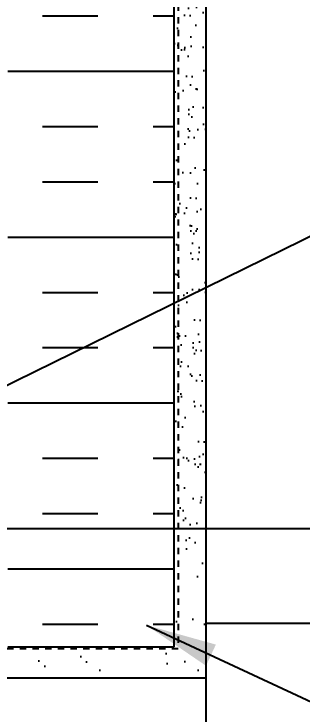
# Model space of a CAD drawing. Header units: inches. Extents: x 2782.4 to 2836.8, y 334.8 to 431.6.
# Drawn here: x 2813.55 to 2818.12, y 409.83 to 420.91 of the extents above; entities that cross this region are included whole.
import ezdxf

# ---------------------------------------------------------------- set-up
doc = ezdxf.new("R2010")
doc.units = ezdxf.units.IN
doc.header["$LTSCALE"] = 0.5
doc.header["$MEASUREMENT"] = 0
doc.linetypes.add('DASHED2', pattern=[0.375, 0.25, -0.125])
doc.layers.get('Defpoints').update_dxf_attribs({"linetype": 'CONTINUOUS'})
for name, color, linetype in [('HATCH', 12, 'CONTINUOUS'), ('LINE50', 5, 'CONTINUOUS'), ('LINE9', 9, 'CONTINUOUS'), ('TEXT', 4, 'CONTINUOUS')]:
    doc.layers.add(name, color=color, linetype=linetype)
doc.styles.add('DIM', font='romans.shx', dxfattribs={"width": 0.7})
doc.dimstyles.new('ext_12', dxfattribs={"dimscale": 12, "dimtxt": 0.09375, "dimasz": 0.09375, "dimexe": 0.09375, "dimexo": 0.0625, "dimgap": 0.0625, "dimtad": 1, "dimdec": 1, "dimzin": 3, "dimdsep": 46, "dimlunit": 4, "dimtxsty": 'DIM', "dimcen": 0.09, "dimdle": 0.09375, "dimclrt": 4, "dimadec": 0, "dimazin": 0, "dimtfac": 1, "dimtdec": 1, "dimtmove": 2, "dimatfit": 3, "dimfxl": 1, "dimfrac": 2, "dimtolj": 1, "dimtzin": 0, "dimarcsym": 0})
doc.dimstyles.new('ext_8', dxfattribs={"dimscale": 8, "dimtxt": 0.09375, "dimasz": 0.09375, "dimexe": 0.09375, "dimexo": 0.0625, "dimgap": 0.0625, "dimtad": 1, "dimdec": 1, "dimzin": 3, "dimdsep": 46, "dimlunit": 4, "dimtxsty": 'DIM', "dimcen": 0.09, "dimdle": 0.09375, "dimclrt": 4, "dimadec": 0, "dimazin": 0, "dimtfac": 1, "dimtdec": 1, "dimtmove": 2, "dimatfit": 3, "dimfxl": 1, "dimfrac": 2, "dimtolj": 1, "dimtzin": 0, "dimarcsym": 0})
pattern_1 = [(37.50000000000001, (2, 0), (-0.01574833952740204, 0.4817059422532897), [0, -0.38, 0, -0.425, 0, -0.40625]), (7.499999999999999, (2, 0), (0.4424441763169318, 0.7055365163074351), [0, -0.205, 0, -0.3425, 0, -0.13125]), (327.5, (1.6925, 0), (0.7785354654378738, 0.001414763384241124), [0, -0.125, 0, -0.45, 0, -0.5875]), (317.5, (1.6925, 0), (0.7515316511430733, 0.2194188912335623), [0, -0.0625, 0, -0.295, 0, -0.3375])]

# ---------------------------------------------------------------- blocks, each defined once
blk = doc.blocks.new('*D4')
at = {"layer": 'Defpoints', "color": 0, "transparency": 16777216}
for p in [(2810.451297554225, 412.7671286895438), (2822.173199379615, 412.7671286895438), (2816.083033801832, 411.2671286895438)]:
    blk.add_point(p, dxfattribs=at)
at = {"layer": 'TEXT', "color": 0, "lineweight": -2, "transparency": 16777216}
for p, q in [((2822.173199379615, 413.5171286895438), (2822.173199379615, 414.2671286895438)), ((2810.951297554225, 412.7671286895438), (2822.923199379615, 412.7671286895438)), ((2822.173199379615, 411.2671286895438), (2822.173199379615, 412.7671286895438)), ((2816.583033801832, 411.2671286895438), (2822.923199379615, 411.2671286895438)), ((2822.173199379615, 410.5171286895438), (2822.173199379615, 409.7671286895438))]:
    blk.add_line(p, q, dxfattribs=at)
at = {"layer": 'TEXT', "color": 0, "transparency": 16777216}
for points in [[(2822.048199379615, 413.5171286895438), (2822.298199379615, 413.5171286895438), (2822.173199379615, 412.7671286895438)], [(2822.048199379615, 410.5171286895438), (2822.298199379615, 410.5171286895438), (2822.173199379615, 411.2671286895438)]]:
    blk.add_solid(points, dxfattribs=at)
at = {"layer": 'TEXT', "color": 4, "transparency": 16777216, "insert": (2824.82596182273, 413.5171286895442), "char_height": 0.75, "attachment_point": 5, "rotation": 90, "style": 'DIM'}
blk.add_mtext('\\A1;1 1/2" \\P (38mm)MIN. \\PCOVER', dxfattribs=at)

msp = doc.modelspace()

# ---------------------------------------------------------------- hatches: boundary and pattern name
at = {"layer": 'HATCH'}
h = msp.add_hatch(dxfattribs=at)
h.set_pattern_fill('AR-SAND', color=256, scale=0.5)
h.set_pattern_definition([(37.50000000000001, (87.31999724219668, -130.4942218272208), (-0.03149667905480408, 0.9634118845065793), [0, -0.76, 0, -0.85, 0, -0.8125]), (7.499999999999999, (87.31999724219668, -130.4942218272208), (0.8848883526338636, 1.41107303261487), [0, -0.41, 0, -0.685, 0, -0.2625]), (327.5, (86.7049972421969, -130.4942218272208), (1.557070930875748, 0.002829526768482471), [0, -0.25, 0, -0.9, 0, -1.175]), (317.5, (86.7049972421969, -130.4942218272208), (1.503063302286147, 0.4388377824671247), [0, -0.125, 0, -0.59, 0, -0.675])])
h.paths.add_polyline_path([(2816.583033801832, 410.8940218614103), (2816.083033801832, 410.8940218614103), (2809.708000151511, 410.894023749311), (2809.708000151511, 410.3941681191674), (2816.583033801832, 410.3940218614103)])
h.paths.add_polyline_path([(2816.583033801832, 430.6238366370977), (2816.083033801831, 430.6238366370977), (2816.083033801832, 421.6238366370977), (2816.083033801832, 412.3940218614103), (2816.083033801832, 410.8940218614103), (2816.583033801832, 410.8940218614103)])
h = msp.add_hatch(dxfattribs=at)
h.set_pattern_fill('AR-SAND', color=256, scale=0.25, style=0)
h.set_pattern_definition(pattern_1)
h.paths.add_polyline_path([(2816.583033801832, 417.6807889967272), (2816.083033801831, 417.6807889967272), (2816.083033801831, 412.3812048528667), (2816.583033801831, 412.3812048528666)])
h.paths.add_polyline_path([(2816.083033801832, 417.6807889967271), (2816.583033801832, 417.680788996727), (2816.583033801832, 421.9181136088779), (2816.083033801831, 421.9181136088778), (2816.083033801832, 421.6238366370977)])
h.paths.add_polyline_path([(2816.083033801832, 421.9181136088779), (2816.583033801831, 421.9181136088778), (2816.583033801832, 430.6147790164488), (2816.083033801831, 430.6147790164489)])
h = msp.add_hatch(dxfattribs=at)
h.set_pattern_fill('AR-SAND', color=256, scale=0.25, style=0)
h.set_pattern_definition(pattern_1)
h.paths.add_polyline_path([(2816.583033801833, 425.6740329460481), (2816.083033801832, 425.674032946048), (2816.083033801832, 421.6238366370977), (2816.083033801832, 417.6807889967272), (2816.583033801832, 417.6807889967272)])
h = msp.add_hatch(dxfattribs=at)
h.set_pattern_fill('INSUL', color=256, scale=7, style=0)
h.set_pattern_definition([(0, (0, 0), (0, 2.625), []), (0, (0, 0.875), (0, 2.625), [0.875, -0.875]), (0, (0, 1.75), (0, 2.625), [0.875, -0.875])])
h.paths.add_polyline_path([(2805.458033801832, 421.6238366370977), (2804.770533801832, 421.6238366370977), (2804.770533801832, 421.1238366370977), (2803.270533801832, 421.1238366370977), (2803.270533801832, 421.6238366370977), (2802.833033801832, 421.6238366370977), (2802.833033801832, 410.8940218614105), (2805.458033801831, 410.8940218614105)])
h.paths.add_polyline_path([(2816.083033801832, 421.6238366370977), (2815.645533801832, 421.6238366370977), (2815.645533801832, 421.1238366370977), (2814.145533801832, 421.1238366370977), (2814.145533801832, 421.6238366370977), (2813.708033801832, 421.6238366370977), (2813.458033801832, 421.6238366370977), (2813.458033801832, 410.8940218614104), (2816.083033801832, 410.8940218614104)])

# ---------------------------------------------------------------- linework, layer by layer
at = {"layer": 'HATCH', "color": 4, "linetype": 'DASHED2', "ltscale": 0.5}
for p, q in [((2816.145533801832, 421.6573068142247), (2816.145533801832, 410.8627718614105)), ((2816.145533801832, 410.8627718614105), (2808.428685027396, 410.8627718614104))]:
    msp.add_line(p, q, dxfattribs=at)
at = {"layer": 'HATCH'}
msp.add_line((2816.583033801832, 410.3940218614104), (2816.583235672224, 404.5708139948261), dxfattribs=at)
at = {"layer": 'LINE50'}
msp.add_line((2813.458033801832, 410.8940218614104), (2816.083033801832, 410.8940218614104), dxfattribs=at)
msp.add_lwpolyline([(2816.083033801832, 410.8940218614104), (2816.083033801832, 421.6238366370977), (2815.645533801832, 421.6238366370977), (2815.645533801832, 422.1238366370977), (2814.145533801832, 422.1238366370977), (2814.145533801832, 421.6238366370977), (2813.708033801832, 421.6238366370977), (2813.458033801832, 421.6238366370977)], dxfattribs=at)
at = {"layer": 'LINE9'}
for p, q in [((2816.583033801832, 430.6238366370978), (2816.583033801832, 410.3940218614104)), ((2816.583033801832, 410.3941700070679), (2809.580500151511, 410.3941700070679))]:
    msp.add_line(p, q, dxfattribs=at)

# ---------------------------------------------------------------- dimensions: what is measured, and where the dimension line sits
at = {"layer": 'TEXT'}
dim = msp.add_linear_dim(base=(2822.173199379615, 412.7671286895438), p1=(2816.083033801832, 411.2671286895438), p2=(2810.451297554225, 412.7671286895438), angle=90, text='<> \\P (38mm)MIN. \\PCOVER', dimstyle='ext_8', dxfattribs=at)
dim.commit()
dim.dimension.update_dxf_attribs({"geometry": '*D4', "text_midpoint": (2824.82596182273, 413.5171286895442), "dimtype": 160})

# ---------------------------------------------------------------- leaders
for points in [[(2810.657496501688, 413.6615984690973), (2824.933469583916, 420.6897783482457), (2833.397027275555, 420.6897783482457)], [(2815.645533801831, 411.2358786895439), (2823.021127790789, 407.7976162115291), (2824.969748054137, 407.7976162115291)]]:
    msp.add_leader(points, dimstyle='ext_12', override={"dimgap": 0.0625, "dimtad": 0}, dxfattribs=at)

doc.saveas('drawing.dxf')
